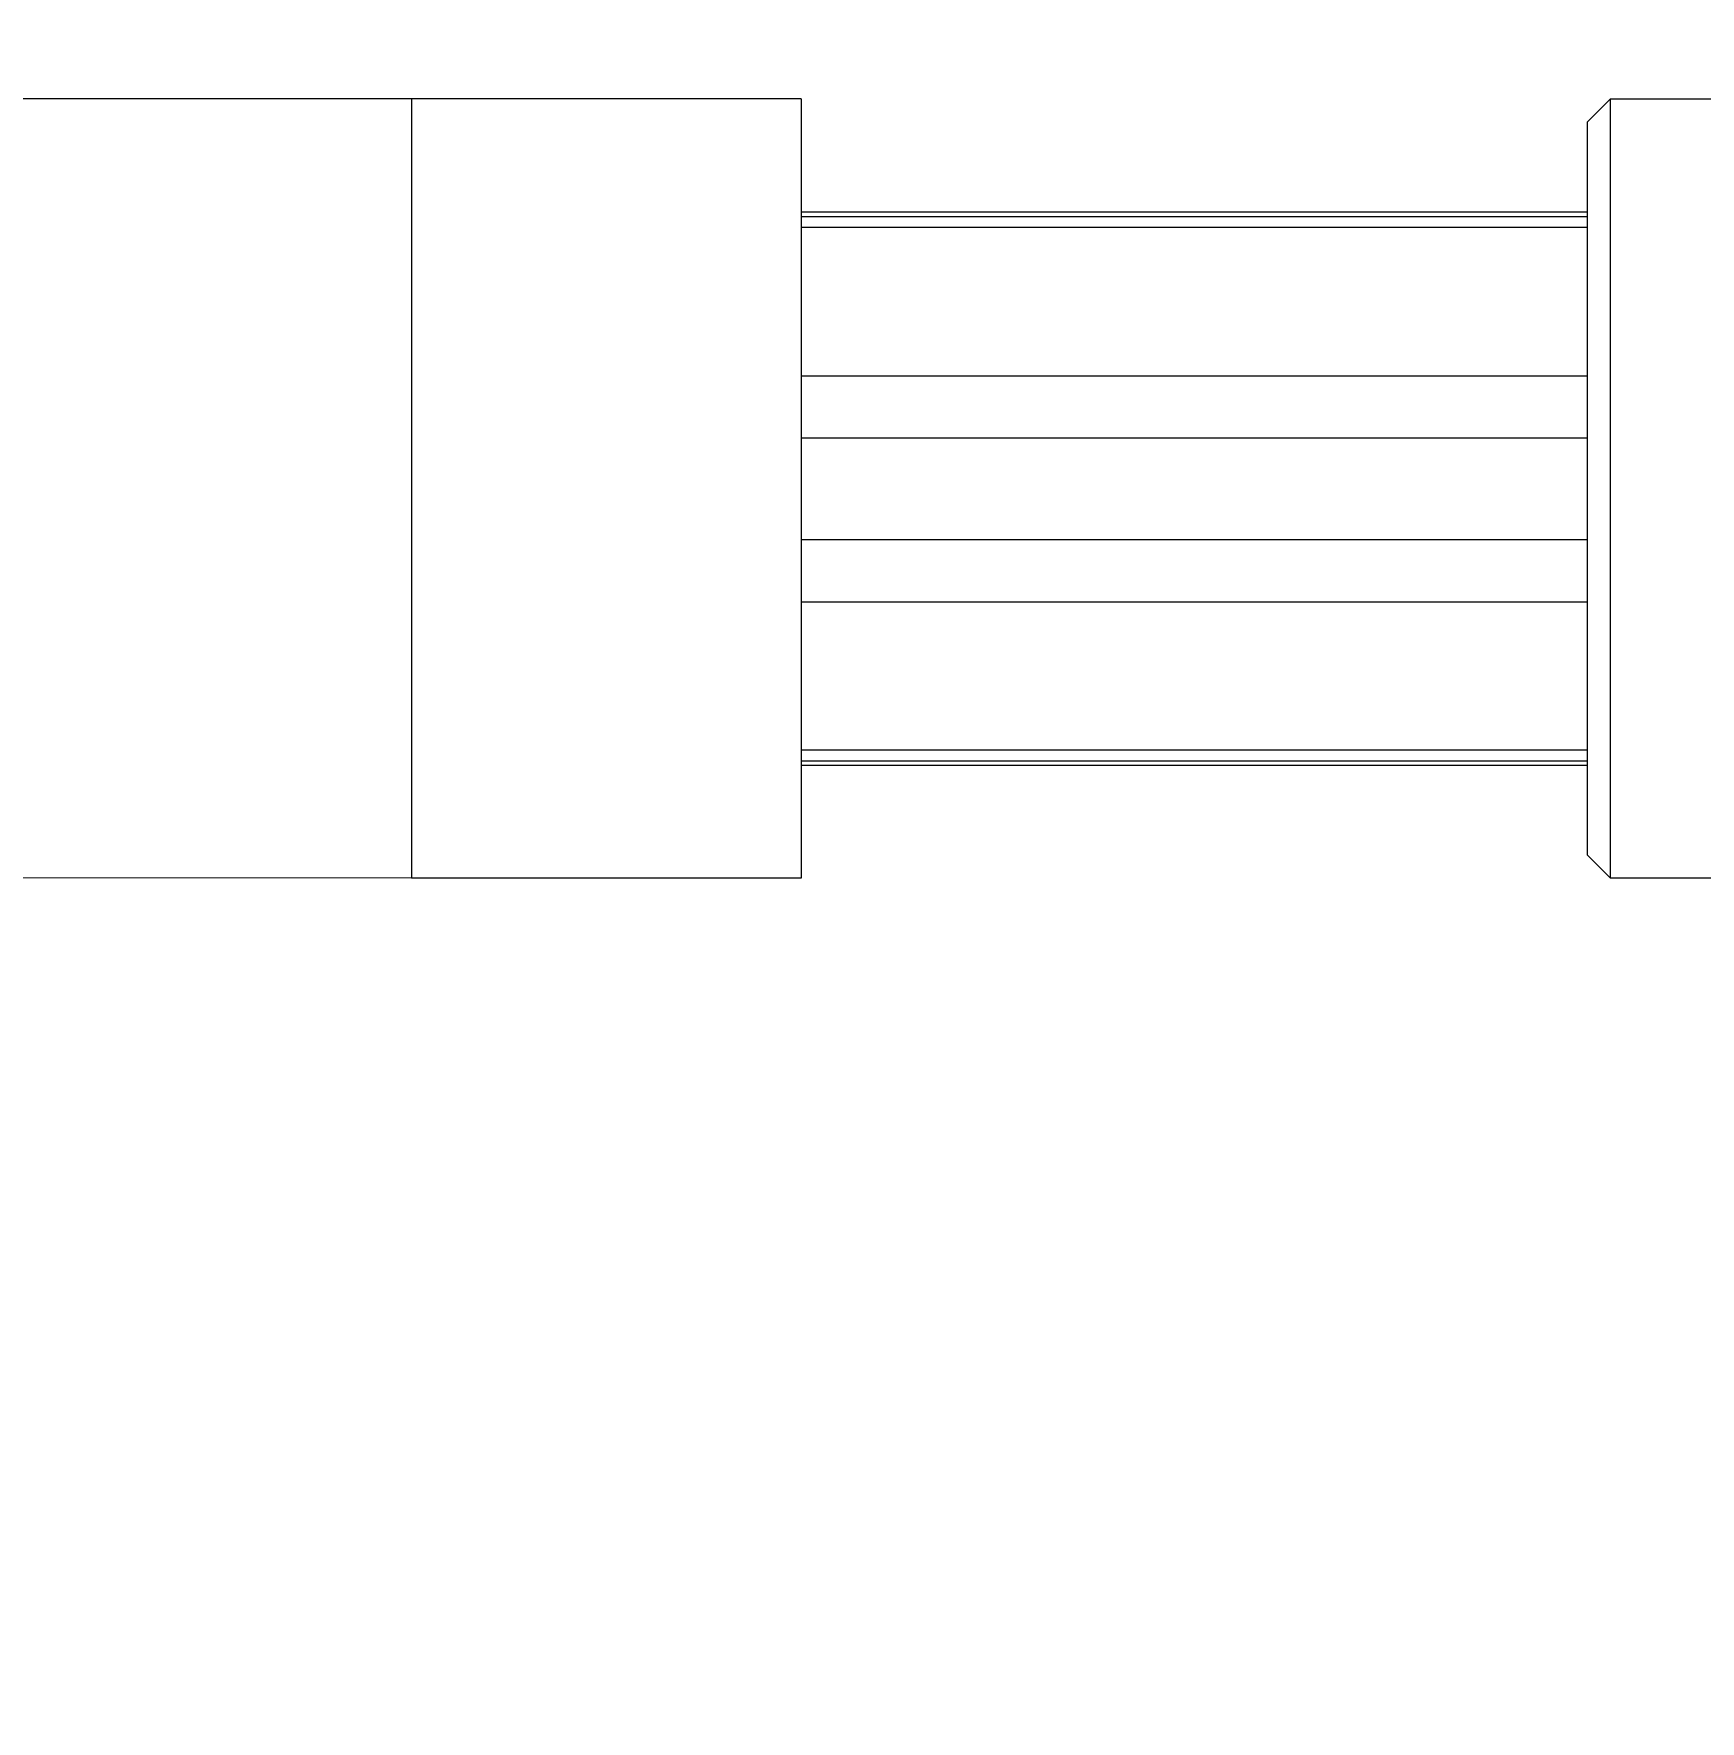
# Model space of a CAD drawing. Header units: feet. Extents: x -21 to 5170, y -254 to 1413.
# Drawn here: x 2076.943 to 2081.068, y 46.887 to 51.065 of the extents above; entities that cross this region are included whole.
import ezdxf
from ezdxf import colors
from ezdxf.entities.mleader import LeaderData, LeaderLine
from ezdxf.math import Vec2, Vec3

# ---------------------------------------------------------------- set-up
doc = ezdxf.new("R2010")
doc.units = ezdxf.units.FT
doc.header["$MEASUREMENT"] = 0
doc.layers.add('ATI CENTER SUPPORT', color=7, linetype='Continuous')
doc.layers.add('G-ANNO-TEXT', color=1, linetype='Continuous')
doc.styles.add('NEI-A', font='arial.ttf')

msp = doc.modelspace()

# ---------------------------------------------------------------- leaders
at = {"layer": 'G-ANNO-TEXT'}
ml = msp.add_multileader_mtext('Standard', dxfattribs=at)
ml.set_content('HANGER POSITION ALONG THE MESSENGER WIRE  MAY BE ADJUSTED TO ACCOMMODATE CABLE BENDING RADIUS LIMITATIONS', color=256, style='NEI-A')
ml.set_leader_properties()
ml.build(insert=Vec2(0, 0))
ml.multileader.update_dxf_attribs({"dogleg_length": 0.89968, "arrow_head_size": 3})
ctx = ml.context
ctx.base_point, ctx.char_height, ctx.arrow_head_size, ctx.landing_gap_size, ctx.plane_origin = Vec3(2012.82527, 44.0554, 0.11854), 2, 3, 1.53573, Vec3(1932.67449, 110.91048, 0.11854)
notes = []
notes.append((ctx, [(0, (1, 1, 0), (2011.92559, 44.0554, 0.11854), (1, 0), 0.89968, [(0, [(2002.10417, 59.11993, 0.11854)], 0, [])])]))
ctx.mtext.insert, ctx.mtext.width, ctx.mtext.flow_direction = Vec3(2014.361, 45.07245, 0.11854), 66.8767531, 5
ctx.mtext.has_bg_fill, ctx.mtext.bg_color, ctx.mtext.bg_scale_factor, ctx.mtext.bg_transparency, ctx.mtext.use_window_bg_color = 1, -1073741824, 1.5, 0, 1
for ctx, leaders in notes:
    for number, flags, end, landing, length, lines in leaders:
        leader = LeaderData()
        leader.index, (leader.has_last_leader_line, leader.has_dogleg_vector, leader.attachment_direction) = number, flags
        leader.last_leader_point, leader.dogleg_vector, leader.dogleg_length = Vec3(end), Vec3(landing), length
        for number, points, colour, breaks in lines:
            line = LeaderLine()
            line.index, line.vertices, line.color, line.breaks = number, Vec3.list(points), colors.encode_raw_color(colour), breaks
            leader.lines.append(line)
        ctx.leaders.append(leader)

# ---------------------------------------------------------------- next in the draw order: linework, layer by layer
at = {"layer": 'ATI CENTER SUPPORT', "color": 8, "linetype": 'Continuous', "lineweight": 15}
for p, q in [((2078.84262, 50.90399), (1861.30049, 50.90399)), ((2077.87777, 50.90399), (2077.87777, 48.97428)), ((2078.84262, 50.90399), (2078.84262, 48.97428)), ((2080.78752, 50.84609), (2080.84541, 50.90399)), ((2080.84541, 50.90399), (2083.4889, 50.90399)), ((2080.84541, 48.97429), (2080.84541, 50.90399)), ((2080.78752, 50.84609), (2080.78752, 49.03218)), ((2078.84262, 50.6239), (2080.78752, 50.6239)), ((2078.84262, 50.61233), (2080.78752, 50.61233)), ((2078.84262, 50.58599), (2080.78752, 50.58599)), ((2078.84262, 50.21832), (2080.78752, 50.21832)), ((2078.84262, 50.06408), (2080.78752, 50.06408)), ((2078.84262, 49.81314), (2080.78752, 49.81314)), ((2078.84262, 49.65889), (2080.78752, 49.65889)), ((2080.78752, 49.29122), (2078.84262, 49.29122)), ((2078.84262, 49.26489), (2080.78752, 49.26489)), ((2080.78752, 49.25332), (2078.84262, 49.25332)), ((2077.87777, 48.97464), (1862.26535, 49.05638)), ((2080.84541, 48.97429), (2080.78752, 49.03218)), ((2078.84262, 48.97428), (2077.87777, 48.97428)), ((2083.01874, 48.97429), (2080.84541, 48.97429))]:
    msp.add_line(p, q, dxfattribs=at)

doc.saveas('drawing.dxf')
